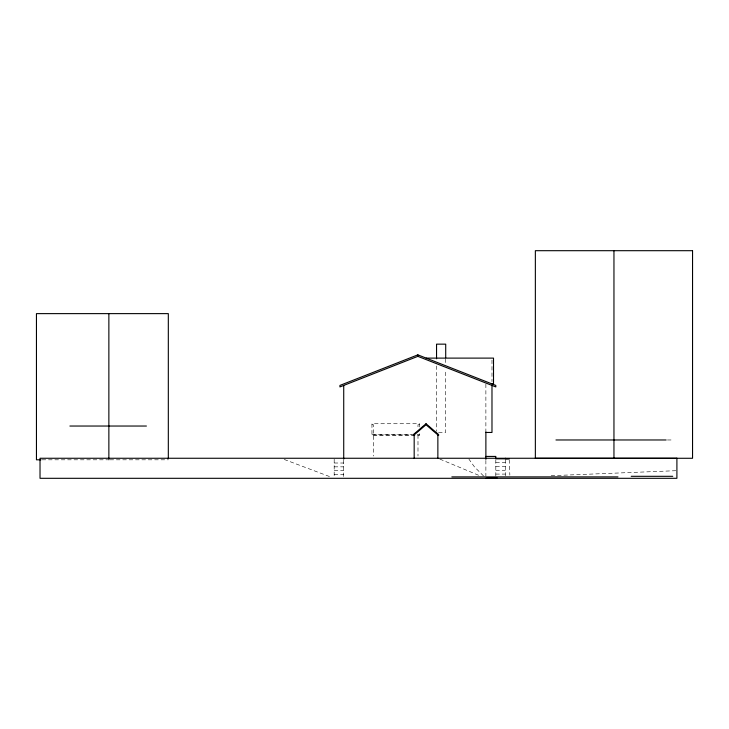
<?xml version="1.0" encoding="UTF-8"?>
<svg xmlns="http://www.w3.org/2000/svg" width="729" height="729" viewBox="0 0 729 729"><rect width="100%" height="100%" fill="white"/><g stroke="black" fill="none" stroke-linecap="round" stroke-linejoin="round"><path stroke-width="0.55" stroke-dasharray="3.65 2.73" d="M551.142 475.691L675.783 470.706M371.954 424.743L373.485 424.743L373.485 456.035M419.521 424.743L417.99 424.743L417.99 428.133M438.576 432.461L445.711 432.461L445.711 369.521M371.954 434.566L412.432 434.566M417.261 434.566L419.521 434.566M373.485 434.921L412.432 434.921M667.399 439.97L671.947 439.97M42.109 459.808L107.737 459.808M109.988 459.808L168.317 459.808M495.811 462.623L505.343 462.623M334.183 463.015L343.724 463.015M495.811 466.442L505.343 466.442M334.183 466.842L343.724 466.842M495.811 470.26L505.343 470.26M334.183 470.661L343.724 470.661M495.811 474.087L505.343 474.087M334.183 474.479L343.724 474.479M284.246 459.461L329.936 476.702M439.86 459.097L479.873 475.8M483.582 476.01L474.415 466.842L468.911 459.115M509.206 459.744L509.853 475.144M505.343 459.735L505.343 475.8M495.811 459.753L495.811 477.905M491.984 360.09L491.984 381.65M485.879 384.137L485.879 431.331M485.879 460.409L485.879 476.073M445.711 358.941L445.711 363.498M436.543 365.931L436.543 431.331M419.521 426.984L419.521 423.731L371.954 423.731L371.954 435.577L419.521 435.577L419.521 432.324M417.99 434.921L417.99 456.035M343.724 460.136L343.724 478.306M334.183 459.197L334.183 478.306"/><path stroke-width="1.09" d="M417.854 354.85L339.924 385.413L339.924 386.917L417.854 356.344L495.811 386.917L495.811 385.413L417.854 354.85L417.854 356.344M509.161 458.641L505.343 458.805L505.343 458.259M485.879 478.306L496.978 477.859M426.173 358.112L493.515 358.112L493.515 383.919L491.984 383.919M69.893 426.037L146.42 426.037M485.879 432.461L491.984 432.461L491.984 385.413M555.963 439.97L666.151 439.97M485.879 456.427L495.811 456.427L495.811 458.805L509.161 458.805M40.979 459.808L36.45 459.808L36.45 313.625L168.317 313.625L168.317 458.678M631.223 476.31L672.749 476.31M451.852 476.894L617.964 476.894M613.955 250.694L613.955 458.277M485.879 431.75L485.879 459.352M445.711 357.811L445.711 344.152L436.543 344.152L436.543 358.796M437.865 434.812L437.865 458.259M414.172 434.921L414.172 458.259M343.724 385.422L343.724 459.197M108.867 313.625L108.867 459.808M426.018 423.731L413.407 434.566L413.407 435.577L426.018 424.743L438.621 435.577L438.621 434.566L426.018 423.731M692.55 250.694L535.359 250.694L535.359 458.277L692.55 458.277L692.55 250.694M676.904 458.259L40.022 458.259L40.022 478.306L676.904 478.306L676.904 458.259"/></g></svg>
